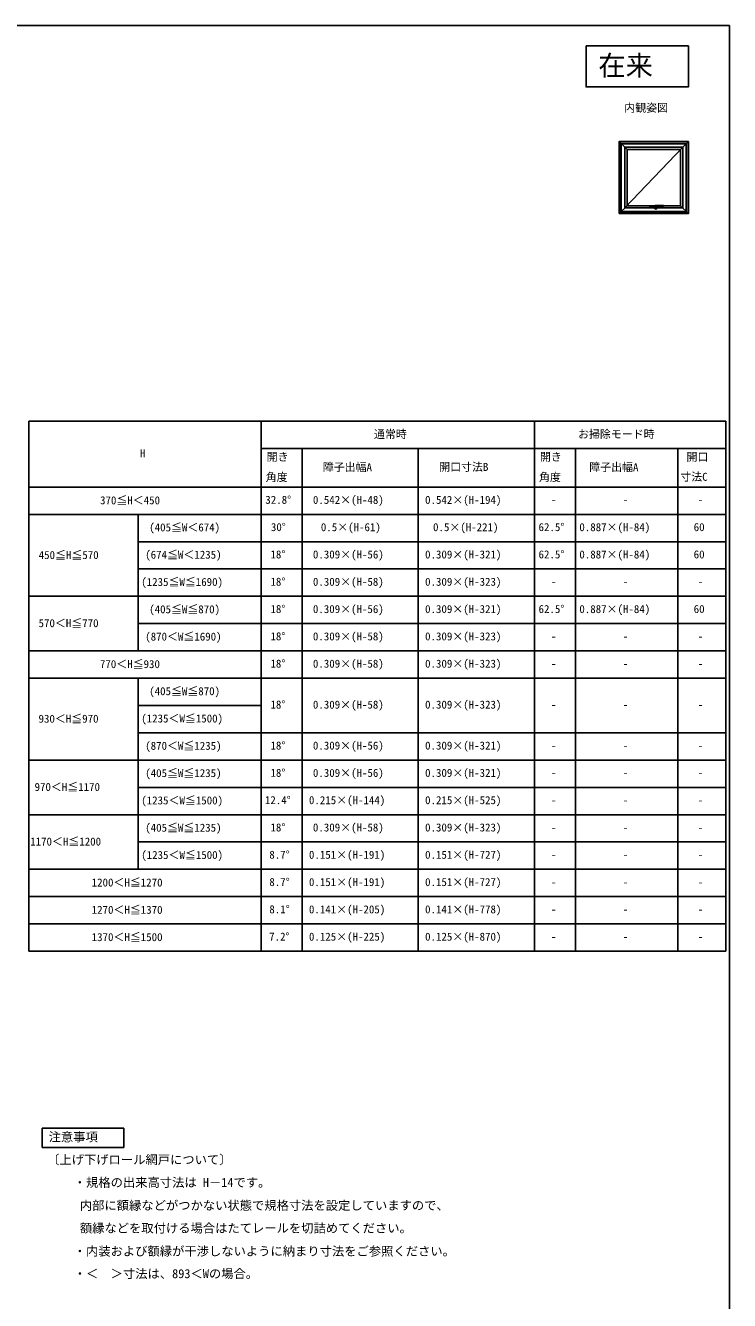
# Model space of a CAD drawing. Units: millimetres, scale not verified. Extents: x -525 to 525, y -783 to 778.
# Drawn here: x 10 to 525, y -187 to 747 of the extents above; entities that cross this region are included whole.
import ezdxf
from ezdxf.enums import TextEntityAlignment as Align

# ---------------------------------------------------------------- set-up
doc = ezdxf.new("R2010")
doc.units = ezdxf.units.MM
doc.header["$LTSCALE"] = 4
doc.header["$PDMODE"] = 32
doc.header["$PDSIZE"] = 2
for name, color, linetype in [('0-1_USER1', 3, 'Continuous'), ('0-2_YKK_11', 7, 'Continuous'), ('0-6_YKK_A1', 4, 'Continuous'), ('0-8_YKK_ZWAK', 7, 'Continuous')]:
    doc.layers.add(name, color=color, linetype=linetype)
doc.styles.add('ＭＳ ゴシック', font='')
doc.styles.get('ＭＳ ゴシック').set_extended_font_data('MS Gothic')

msp = doc.modelspace()

# ---------------------------------------------------------------- linework, layer by layer
at = {"layer": '0-1_USER1'}
for points in [[(420, 732.3), (495, 732.3), (495, 702.3), (420, 702.3)], [(22, -74.576), (22, -60.576), (81.672, -60.576), (81.672, -74.576)]]:
    msp.add_lwpolyline(points, close=True, dxfattribs=at)
at = {"layer": '0-2_YKK_11'}
for p, q in [((12.24, 457.424), (522.24, 457.424)), ((12.24, 457.424), (12.24, 69.136)), ((382.24, 457.424), (382.24, 69.136)), ((182.24, 437.424), (522.24, 437.424)), ((212.24, 437.424), (212.24, 69.136)), ((297.24, 437.424), (297.24, 69.136)), ((412.24, 437.424), (412.24, 69.136)), ((487.24, 437.424), (487.24, 69.136)), ((12.24, 409.136), (522.24, 409.136)), ((12.24, 389.136), (522.24, 389.136)), ((92.24, 389.136), (92.24, 289.136)), ((92.24, 369.136), (522.24, 369.136)), ((92.24, 349.136), (522.24, 349.136)), ((92.24, 309.136), (522.24, 309.136)), ((12.24, 289.136), (522.24, 289.136)), ((12.24, 269.136), (522.24, 269.136)), ((92.24, 269.136), (92.24, 129.136)), ((92.24, 249.136), (182.24, 249.136)), ((92.24, 229.136), (522.24, 229.136)), ((12.24, 209.136), (522.24, 209.136)), ((92.24, 189.136), (522.24, 189.136)), ((12.24, 169.136), (522.24, 169.136)), ((92.24, 149.136), (522.24, 149.136)), ((12.24, 129.136), (522.24, 129.136)), ((12.24, 109.136), (522.24, 109.136)), ((12.24, 89.136), (522.24, 89.136)), ((12.24, 69.136), (522.24, 69.136))]:
    msp.add_line(p, q, dxfattribs=at)
for points in [[(182.24, 457.424), (182.24, 437.424), (182.24, 389.136), (182.24, 69.136)], [(522.24, 457.424), (522.24, 437.424), (522.24, 69.136)], [(12.24, 329.136), (92.24, 329.136), (522.24, 329.136)]]:
    msp.add_lwpolyline(points, dxfattribs=at)
at = {"layer": '0-6_YKK_A1'}
for p, q in [((444.2, 662.3), (450, 656.5)), ((489.2, 658.1), (448.4, 658.1)), ((490.8, 658.1), (448.4, 613.7)), ((450, 615.3), (450, 656.5)), ((450, 656.5), (489.2, 656.5)), ((495, 662.3), (489.2, 656.5)), ((489.2, 615.3), (489.2, 656.5)), ((444.2, 609.5), (450, 615.3)), ((448.4, 613.7), (489.2, 613.7)), ((450, 615.3), (470.585, 615.3)), ((466.7, 614.46), (466.7, 613.86)), ((466.717, 613.877), (466.717, 614.443)), ((468.15, 614.51), (466.75, 614.51)), ((466.75, 613.81), (468.15, 613.81)), ((466.767, 614.493), (468.133, 614.493)), ((468.133, 613.827), (466.767, 613.827)), ((467.195, 614.311), (466.955, 614.169)), ((467.195, 614.009), (466.955, 614.151)), ((467.21, 614.018), (467.21, 614.302)), ((467.69, 614.018), (467.69, 614.302)), ((467.705, 614.311), (467.945, 614.169)), ((467.705, 614.009), (467.945, 614.151)), ((468.183, 614.443), (468.183, 613.877)), ((468.2, 613.86), (468.2, 614.46)), ((469.35, 615.2), (469.35, 613.9)), ((469.396, 614.75), (469.396, 615.155)), ((469.402, 614.75), (469.396, 614.75)), ((469.402, 614.35), (469.396, 614.35)), ((469.396, 613.945), (469.396, 614.35)), ((470.578, 615.25), (469.4, 615.25)), ((469.4, 613.85), (472.8, 613.85)), ((469.402, 614.75), (469.402, 614.35)), ((470.175, 615.205), (469.446, 615.205)), ((470.175, 613.895), (469.446, 613.895)), ((470.175, 615.25), (470.175, 613.895)), ((470.175, 613.85), (470.175, 615.226)), ((470.55, 614.847), (470.55, 614.55)), ((470.666, 614.595), (470.686, 614.686)), ((470.686, 614.686), (470.707, 614.774)), ((476.55, 615.49), (470.69, 615.49)), ((470.812, 614.973), (470.792, 614.95)), ((472.025, 613.85), (472.025, 614.889)), ((472.049, 614.89), (476.55, 614.89)), ((472.245, 614.706), (472.277, 614.706)), ((472.245, 614.706), (472.289, 614.631)), ((472.245, 614.388), (472.57, 614.388)), ((472.256, 614.536), (472.256, 614.519)), ((472.256, 614.519), (472.3, 614.519)), ((472.277, 614.706), (472.305, 614.659)), ((472.405, 614.394), (472.287, 614.394)), ((472.289, 614.59), (472.289, 614.631)), ((472.289, 614.59), (472.32, 614.59)), ((472.295, 614.451), (472.295, 614.448)), ((472.3, 614.522), (472.3, 614.519)), ((472.332, 614.706), (472.305, 614.659)), ((472.309, 614.433), (472.359, 614.433)), ((472.348, 614.537), (472.314, 614.537)), ((472.364, 614.706), (472.32, 614.631)), ((472.32, 614.59), (472.32, 614.631)), ((472.332, 614.706), (472.364, 614.706)), ((472.346, 614.465), (472.346, 614.501)), ((472.359, 614.526), (472.359, 614.433)), ((472.365, 614.706), (472.395, 614.706)), ((472.365, 614.706), (472.365, 614.59)), ((472.365, 614.59), (472.395, 614.59)), ((472.395, 614.659), (472.427, 614.706)), ((472.395, 614.706), (472.395, 614.659)), ((472.395, 614.633), (472.395, 614.59)), ((472.395, 614.633), (472.428, 614.633)), ((472.405, 614.394), (472.405, 614.532)), ((472.425, 614.572), (472.532, 614.572)), ((472.425, 614.394), (472.425, 614.572)), ((472.425, 614.394), (472.471, 614.394)), ((472.427, 614.706), (472.462, 614.706)), ((472.462, 614.706), (472.43, 614.659)), ((472.438, 614.659), (472.43, 614.659)), ((472.43, 614.631), (472.43, 614.59)), ((472.471, 614.394), (472.471, 614.535)), ((472.517, 614.535), (472.471, 614.535)), ((472.473, 614.706), (472.503, 614.706)), ((472.473, 614.706), (472.473, 614.59)), ((472.473, 614.59), (472.503, 614.59)), ((472.482, 614.48), (472.482, 614.44)), ((472.517, 614.48), (472.482, 614.48)), ((472.532, 614.44), (472.482, 614.44)), ((472.503, 614.706), (472.503, 614.659)), ((472.503, 614.659), (472.535, 614.706)), ((472.503, 614.633), (472.503, 614.59)), ((472.503, 614.633), (472.535, 614.633)), ((472.535, 614.706), (472.57, 614.706)), ((472.57, 614.706), (472.538, 614.659)), ((472.546, 614.659), (472.538, 614.659)), ((472.538, 614.631), (472.538, 614.59)), ((472.538, 614.59), (472.567, 614.59)), ((472.567, 614.59), (472.567, 614.638)), ((472.57, 614.388), (472.57, 614.713)), ((472.798, 614.35), (472.804, 614.35)), ((472.804, 614.75), (472.804, 614.89)), ((472.804, 613.945), (472.804, 614.35)), ((472.85, 614.89), (472.85, 613.9)), ((476.55, 614.89), (476.55, 615.49)), ((476.6, 615.44), (476.6, 614.94)), ((476.6, 615.3), (489.2, 615.3)), ((495, 609.5), (489.2, 615.3))]:
    msp.add_line(p, q, dxfattribs=at)
for points in [[(444.2, 609.5), (495, 609.5), (495, 662.3), (444.2, 662.3)], [(445.6, 610.9), (493.6, 610.9), (493.6, 660.9), (445.6, 660.9)], [(445.8, 611.1), (493.4, 611.1), (493.4, 660.7), (445.8, 660.7)], [(448.4, 613.7), (490.8, 613.7), (490.8, 658.1), (448.4, 658.1)]]:
    msp.add_lwpolyline(points, close=True, dxfattribs=at)
for points in [[(470.608, 615.407), (470.604, 615.396), (470.601, 615.385), (470.597, 615.367), (470.585, 615.294), (470.574, 615.216), (470.565, 615.131), (470.559, 615.04), (470.554, 614.946), (470.55, 614.847)], [(470.608, 615.407), (470.62, 615.436), (470.63, 615.453), (470.658, 615.481), (470.689, 615.49)], [(470.636, 614.15), (470.633, 614.219), (470.635, 614.329), (470.646, 614.464), (470.666, 614.596)], [(471.513, 614.102), (471.378, 614.081), (471.24, 614.067), (471.101, 614.063), (470.963, 614.066), (470.826, 614.078), (470.677, 614.102)], [(470.692, 615.49), (470.725, 615.482), (470.767, 615.454), (470.812, 615.407)], [(470.707, 614.774), (470.717, 614.808), (470.728, 614.839), (470.74, 614.868), (470.753, 614.894), (470.771, 614.924), (470.792, 614.95)], [(470.812, 615.407), (470.829, 615.382), (470.856, 615.319), (470.865, 615.284), (470.871, 615.246), (470.874, 615.205), (470.874, 615.169), (470.871, 615.134), (470.859, 615.072), (470.851, 615.047), (470.838, 615.015), (470.812, 614.973)], [(472.025, 614.889), (472.025, 613.895), (472.754, 613.895)], [(472.57, 614.713), (472.245, 614.713), (472.245, 614.388)], [(472.43, 614.59), (472.459, 614.59), (472.459, 614.638)], [(472.798, 614.35), (472.798, 614.75), (472.804, 614.75)]]:
    msp.add_lwpolyline(points, dxfattribs=at)
for centre, radius, start, end in [((466.75, 614.46), 0.05, 90, 180), ((466.75, 613.86), 0.05, 180, 270), ((466.767, 614.443), 0.05, 90, 180), ((466.767, 613.877), 0.05, 180, 270), ((467.45, 619.127), 4.692, 261.37854, 278.62146), ((467.45, 609.193), 4.692, 81.37854, 98.62146), ((466.96, 614.16), 0.01, 120.65558, 239.34442), ((467.2, 614.302), 0.01, 0, 120.65558), ((467.2, 614.018), 0.01, 239.34442, 0), ((467.7, 614.302), 0.01, 59.34442, 180), ((467.7, 614.018), 0.01, 180, 300.65558), ((467.94, 614.16), 0.01, 300.65558, 59.34442), ((468.133, 614.443), 0.05, 0, 90), ((468.133, 613.877), 0.05, 270, 0), ((468.15, 614.46), 0.05, 0, 90), ((468.15, 613.86), 0.05, 270, 0), ((469.4, 615.2), 0.05, 90, 180), ((469.4, 613.9), 0.05, 180, 270), ((469.446, 615.155), 0.05, 90, 180), ((469.446, 613.945), 0.05, 180, 270), ((473.075, 614.55), 2.525, 180, 190.64929), ((470.643, 614.092), 0.05, 190.64929, 259.35071), ((471.1, 616.525), 2.525, 259.35071, 280.64929), ((470.686, 614.151), 0.05, 180.58522, 260.22176), ((471.505, 614.152), 0.05, 279.35046, 332.52377), ((470.755, 614.542), 0.895, 332.52377, 357.71301), ((471.557, 614.092), 0.05, 280.64929, 349.35071), ((469.125, 614.55), 2.525, 349.35071, 359.19506), ((472.049, 614.49), 0.4, 90, 177.71301), ((472.322, 614.448), 0.0713, 153.38654, 215.68534), ((472.291, 614.536), 0.0356, 105.46601, 180), ((472.293, 614.462), 0.0392, 97.60411, 153.38654), ((472.287, 614.423), 0.0285, 215.68534, 270), ((472.33, 614.394), 0.183, 76.17284, 105.46601), ((472.318, 614.274), 0.229, 82.84733, 97.60411), ((472.309, 614.451), 0.0143, 100.87572, 180), ((472.309, 614.448), 0.0143, 180, 270), ((472.314, 614.522), 0.0143, 90, 180), ((472.327, 614.358), 0.109, 79.61114, 100.87572), ((472.348, 614.526), 0.0107, 0, 90), ((472.364, 614.532), 0.041, 0, 76.17284), ((472.428, 614.631), 0.0023, 0, 90), ((472.438, 614.638), 0.0209, 0, 90), ((472.517, 614.522), 0.0125, 4.00063, 90), ((472.517, 614.492), 0.0125, 270, 356.44449), ((472.288, 614.506), 0.242, 356.44449, 4.00063), ((472.532, 614.533), 0.0392, 6.24013, 90), ((472.532, 614.48), 0.0392, 270, 353.75987), ((472.535, 614.631), 0.0023, 0, 90), ((472.546, 614.638), 0.0209, 0, 90), ((472.288, 614.506), 0.285, 353.75987, 6.24013), ((472.754, 613.945), 0.05, 270, 0), ((472.8, 613.9), 0.05, 270, 0), ((476.55, 615.44), 0.05, 0, 90), ((476.55, 614.94), 0.05, 270, 0)]:
    msp.add_arc(centre, radius, start, end, dxfattribs=at)
msp.add_point((471.1, 613.85), dxfattribs=at)
at = {"layer": '0-8_YKK_ZWAK'}
msp.add_line((-525, 747.3), (525, 747.3), dxfattribs=at)
msp.add_lwpolyline([(-525, -782.7), (525, -782.7), (525, 747.3)], dxfattribs=at)

# ---------------------------------------------------------------- texts
at = {"layer": '0-1_USER1', "style": 'ＭＳ ゴシック'}
for s, height, p in [('在来', 14.66, (429, 706.3)), ('内観姿図', 5.865, (448, 682.3)), ('注意事項', 6.598, (26.702, -72.199)), ('〔上げ下げロール網戸について〕', 6.598, (25.585, -88.833)), ('\u3000\u3000・規格の出来高寸法は H－14です。', 6.598, (27.068, -105.521)), ('\u3000\u3000 内部に額縁などがつかない状態で規格寸法を設定していますので、', 6.598, (27.068, -122.362)), ('\u3000\u3000 額縁などを取付ける場合はたてレールを切詰めてください。', 6.598, (27.068, -138.998)), ('\u3000\u3000・内装および額縁が干渉しないように納まり寸法をご参照ください。', 6.598, (27.068, -155.89)), ('\u3000\u3000・＜\u3000＞寸法は、893＜Wの場合。', 6.598, (27.068, -172.373))]:
    msp.add_text(s, height=height, dxfattribs=at).set_placement(p, align=Align.BOTTOM_LEFT)
at = {"layer": '0-2_YKK_11', "style": 'ＭＳ ゴシック'}
for s, p in [('通常時', (264.808, 443.197)), ('お掃除モード時', (414.194, 443.219)), ('H', (93.512, 429.28)), ('開き', (186.262, 426.606)), ('開き', (386.262, 426.606)), ('開口', (493.558, 426.537)), ('障子出幅A', (227.376, 419.03)), ('開口寸法B', (312.581, 419.212)), ('障子出幅A', (422.376, 419.03)), ('寸法C', (489.035, 411.977)), ('角度', (185.603, 411.727)), ('角度', (385.603, 411.727)), ('370≦H＜450', (64.331, 394.772)), ('32.8°', (185.285, 395.136)), ('0.542×(H-48)', (220.126, 395.09)), ('0.542×(H-194)', (302.217, 395.09)), ('-', (394.331, 395.136)), ('-', (446.831, 395.136)), ('-', (501.831, 395.136)), ('(405≦W＜674)', (100.308, 374.931)), ('30°', (189.376, 375.136)), ('0.5×(H-61)', (225.944, 375.09)), ('0.5×(H-221)', (308.035, 375.09)), ('62.5°', (385.262, 375.136)), ('0.887×(H-84)', (415.126, 375.09)), ('60', (498.808, 375.136)), ('450≦H≦570', (19.421, 354.681)), ('(674≦W＜1235)', (97.399, 354.931)), ('18°', (189.058, 355.136)), ('0.309×(H-56)', (220.126, 355.09)), ('0.309×(H-321)', (302.217, 355.09)), ('62.5°', (385.262, 355.136)), ('0.887×(H-84)', (415.126, 355.09)), ('60', (498.808, 355.136)), ('(1235≦W≦1690)', (94.49, 334.931)), ('18°', (189.058, 335.136)), ('0.309×(H-58)', (220.126, 335.09)), ('0.309×(H-323)', (302.217, 335.09)), ('-', (394.331, 335.136)), ('-', (446.831, 335.136)), ('-', (501.831, 335.136)), ('(405≦W≦870)', (100.308, 314.931)), ('18°', (189.058, 315.136)), ('0.309×(H-56)', (220.126, 315.09)), ('0.309×(H-321)', (302.217, 315.09)), ('62.5°', (385.262, 315.136)), ('0.887×(H-84)', (415.126, 315.09)), ('60', (498.808, 315.136)), ('570＜H≦770', (19.331, 304.772)), ('(870＜W≦1690)', (97.399, 294.931)), ('18°', (189.058, 295.136)), ('0.309×(H-58)', (220.126, 295.09)), ('0.309×(H-323)', (302.217, 295.09)), ('-', (394.331, 295.136)), ('-', (446.831, 295.136)), ('-', (501.831, 295.136)), ('770＜H≦930', (64.24, 274.772)), ('18°', (189.058, 275.136)), ('0.309×(H-58)', (220.126, 275.09)), ('0.309×(H-323)', (302.217, 275.09)), ('-', (394.331, 275.136)), ('-', (446.831, 275.136)), ('-', (501.831, 275.136)), ('(405≦W≦870)', (100.308, 254.931)), ('18°', (189.058, 245.136)), ('0.309×(H-58)', (220.126, 245.09)), ('0.309×(H-323)', (302.217, 245.09)), ('930＜H≦970', (19.308, 234.772)), ('(1235＜W≦1500)', (94.49, 234.931)), ('-', (394.331, 245.136)), ('-', (446.831, 245.136)), ('-', (501.831, 245.136)), ('(870＜W≦1235)', (97.399, 214.931)), ('18°', (189.058, 215.136)), ('0.309×(H-56)', (220.126, 215.09)), ('0.309×(H-321)', (302.217, 215.09)), ('-', (394.331, 215.136)), ('-', (446.831, 215.136)), ('-', (501.831, 215.136)), ('(405≦W≦1235)', (97.399, 194.931)), ('18°', (189.058, 195.136)), ('0.309×(H-56)', (220.126, 195.09)), ('0.309×(H-321)', (302.217, 195.09)), ('-', (394.331, 195.136)), ('-', (446.831, 195.136)), ('-', (501.831, 195.136)), ('970＜H≦1170', (16.399, 184.772)), ('(1235＜W≦1500)', (94.49, 174.931)), ('12.4°', (184.967, 175.136)), ('0.215×(H-144)', (217.217, 175.09)), ('0.215×(H-525)', (302.217, 175.09)), ('-', (394.331, 175.136)), ('-', (446.831, 175.136)), ('-', (501.831, 175.136)), ('(405≦W≦1235)', (97.399, 154.931)), ('18°', (189.058, 155.136)), ('0.309×(H-58)', (220.126, 155.09)), ('0.309×(H-323)', (302.217, 155.09)), ('-', (394.331, 155.136)), ('-', (446.831, 155.136)), ('-', (501.831, 155.136)), ('1170＜H≦1200', (13.194, 144.772)), ('(1235＜W≦1500)', (94.49, 134.931)), ('8.7°', (188.217, 135.136)), ('0.151×(H-191)', (217.217, 135.09)), ('0.151×(H-727)', (302.217, 135.09)), ('-', (394.331, 135.136)), ('-', (446.831, 135.136)), ('-', (501.831, 135.136)), ('1200＜H≦1270', (58.194, 114.772)), ('8.7°', (188.217, 115.136)), ('0.151×(H-191)', (217.217, 115.09)), ('0.151×(H-727)', (302.217, 115.09)), ('-', (394.331, 115.136)), ('-', (446.831, 115.136)), ('-', (501.831, 115.136)), ('1270＜H≦1370', (58.194, 94.772)), ('8.1°', (188.217, 95.136)), ('0.141×(H-205)', (217.217, 95.09)), ('0.141×(H-778)', (302.217, 95.09)), ('-', (394.331, 95.136)), ('-', (446.831, 95.136)), ('-', (501.831, 95.136)), ('1370＜H≦1500', (58.194, 74.772)), ('7.2°', (188.103, 75.136)), ('0.125×(H-225)', (217.217, 75.09)), ('0.125×(H-870)', (302.217, 75.09)), ('-', (394.331, 75.136)), ('-', (446.831, 75.136)), ('-', (501.831, 75.136))]:
    msp.add_text(s, height=5.865, dxfattribs=at).set_placement(p, align=Align.BOTTOM_LEFT)

doc.saveas('drawing.dxf')
